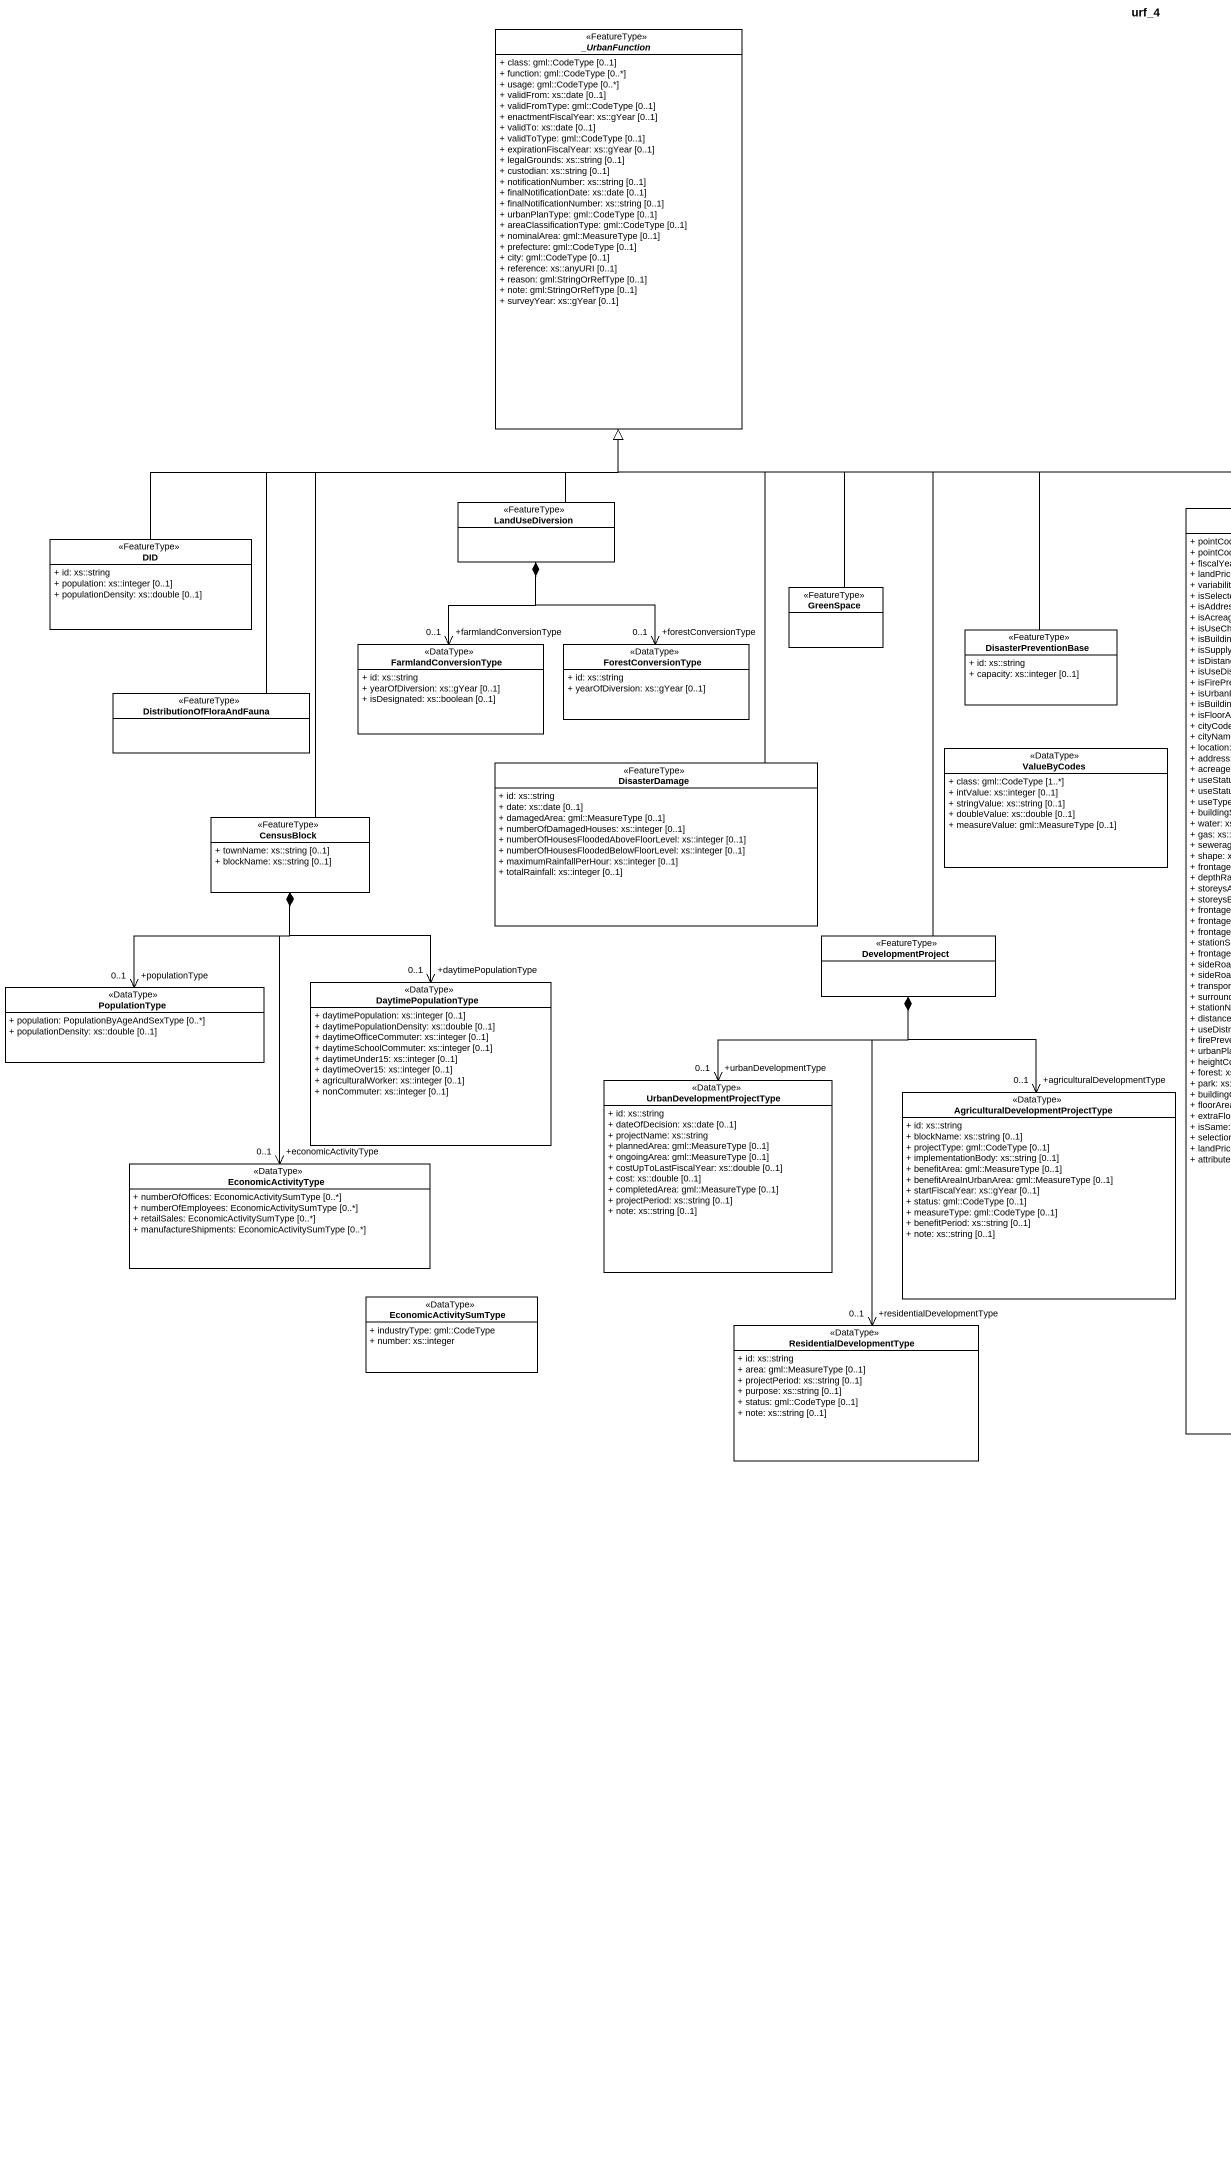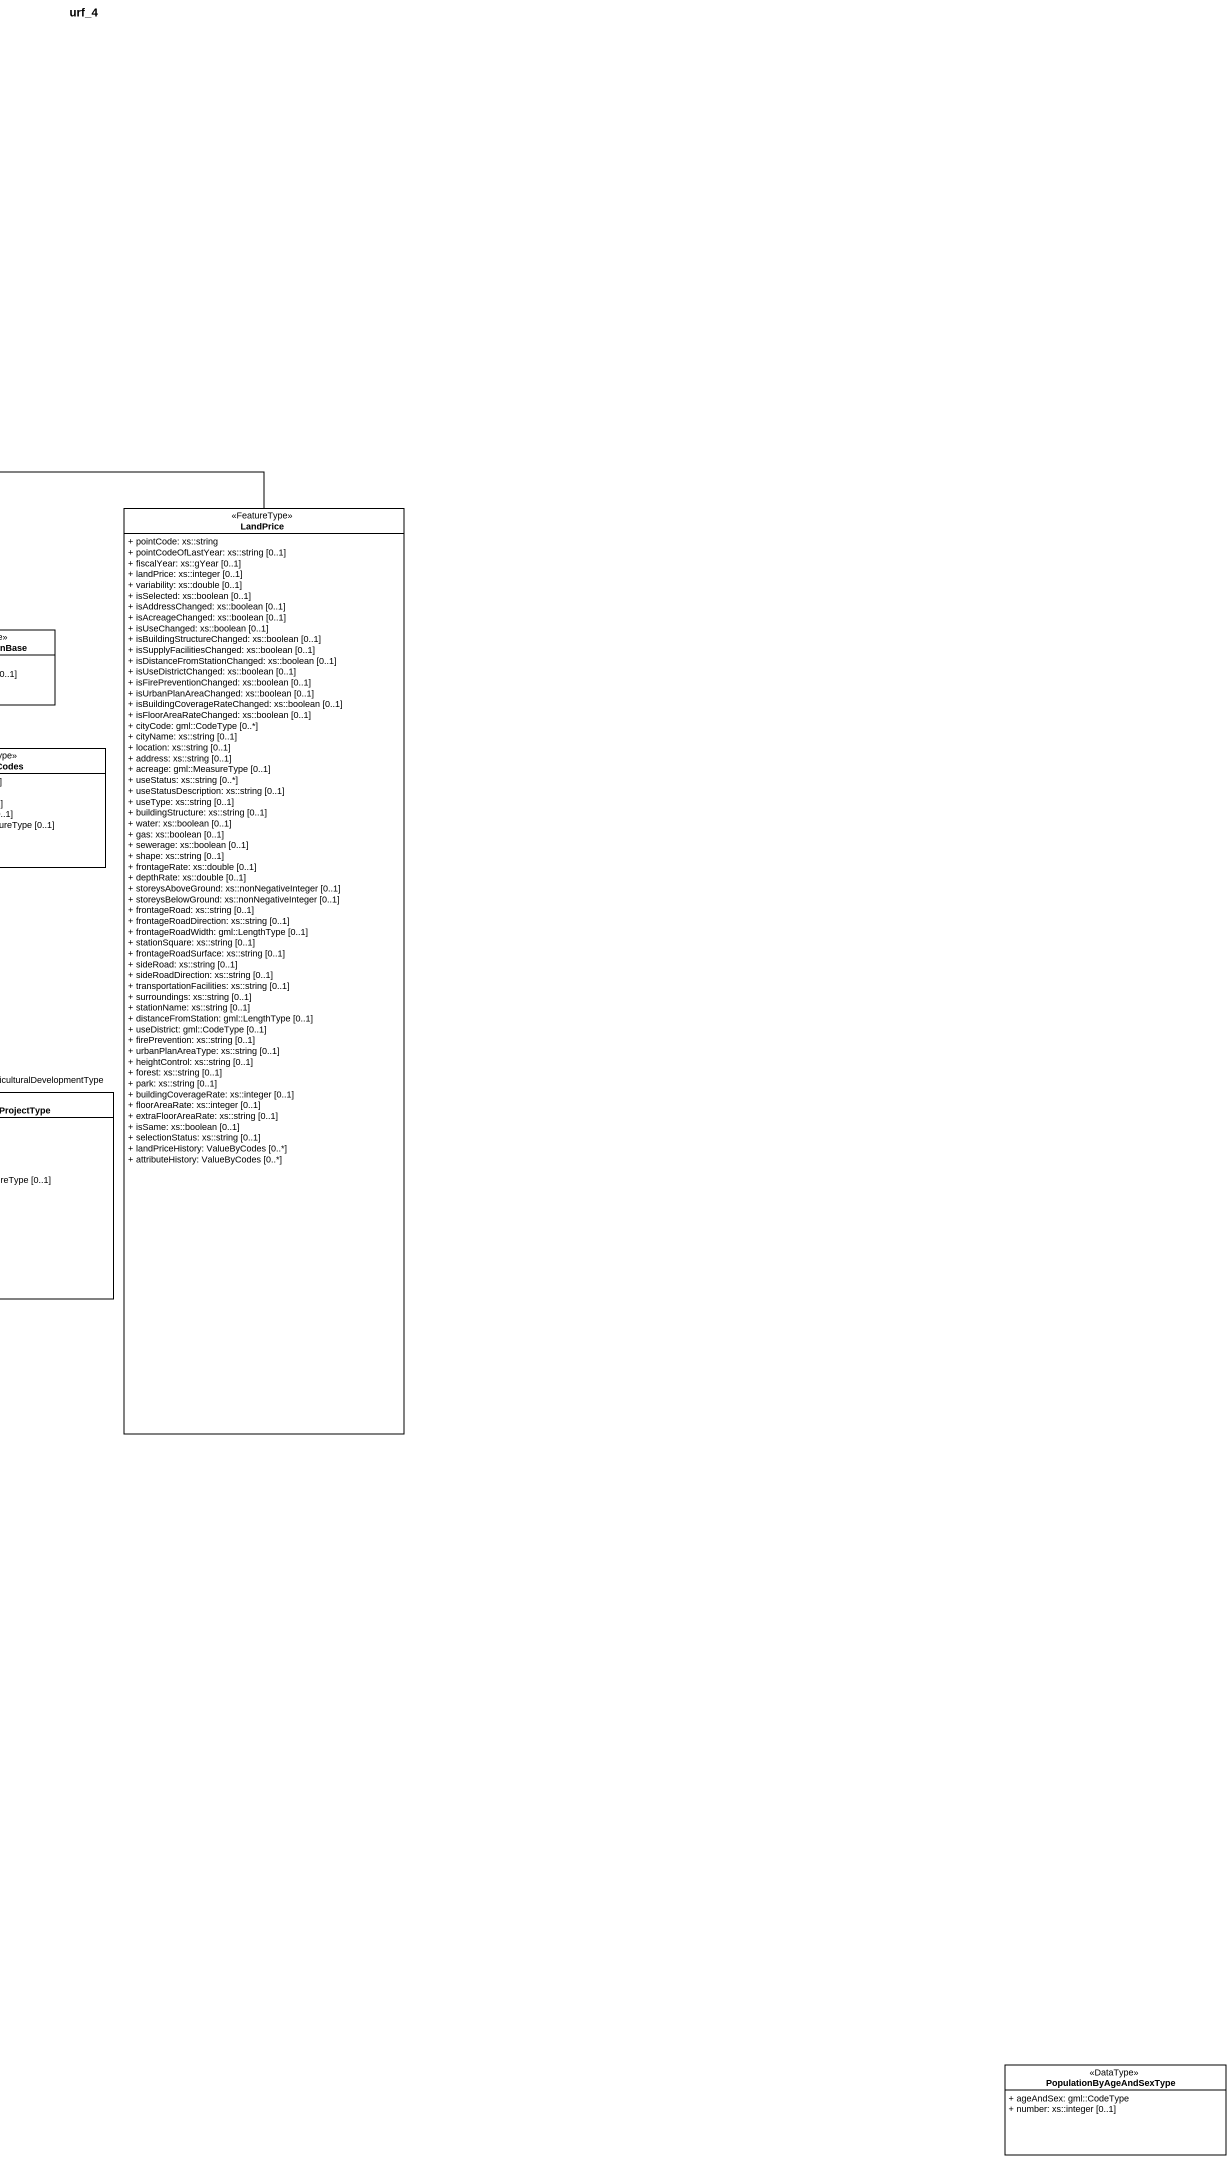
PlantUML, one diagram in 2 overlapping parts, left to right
@startuml
title urf_4
hide circle
hide empty members
skinparam classAttributeIconSize 0
abstract class "_UrbanFunction" as UrbanFunction <<FeatureType>> #FFFFFF {
  + class: gml::CodeType [0..1]
  + function: gml::CodeType [0..*]
  + usage: gml::CodeType [0..*]
  + validFrom: xs::date [0..1]
  + validFromType: gml::CodeType [0..1]
  + enactmentFiscalYear: xs::gYear [0..1]
  + validTo: xs::date [0..1]
  + validToType: gml::CodeType [0..1]
  + expirationFiscalYear: xs::gYear [0..1]
  + legalGrounds: xs::string [0..1]
  + custodian: xs::string [0..1]
  + notificationNumber: xs::string [0..1]
  + finalNotificationDate: xs::date [0..1]
  + finalNotificationNumber: xs::string [0..1]
  + urbanPlanType: gml::CodeType [0..1]
  + areaClassificationType: gml::CodeType [0..1]
  + nominalArea: gml::MeasureType [0..1]
  + prefecture: gml::CodeType [0..1]
  + city: gml::CodeType [0..1]
  + reference: xs::anyURI [0..1]
  + reason: gml:StringOrRefType [0..1]
  + note: gml:StringOrRefType [0..1]
  + surveyYear: xs::gYear [0..1]
}
class LandUseDiversion <<FeatureType>> #FFFFFF
class DID <<FeatureType>> #FFFFFF {
  + id: xs::string
  + population: xs::integer [0..1]
  + populationDensity: xs::double [0..1]
}
class LandPrice <<FeatureType>> #FFFFFF {
  + pointCode: xs::string
  + pointCodeOfLastYear: xs::string [0..1]
  + fiscalYear: xs::gYear [0..1]
  + landPrice: xs::integer [0..1]
  + variability: xs::double [0..1]
  + isSelected: xs::boolean [0..1]
  + isAddressChanged: xs::boolean [0..1]
  + isAcreageChanged: xs::boolean [0..1]
  + isUseChanged: xs::boolean [0..1]
  + isBuildingStructureChanged: xs::boolean [0..1]
  + isSupplyFacilitiesChanged: xs::boolean [0..1]
  + isDistanceFromStationChanged: xs::boolean [0..1]
  + isUseDistrictChanged: xs::boolean [0..1]
  + isFirePreventionChanged: xs::boolean [0..1]
  + isUrbanPlanAreaChanged: xs::boolean [0..1]
  + isBuildingCoverageRateChanged: xs::boolean [0..1]
  + isFloorAreaRateChanged: xs::boolean [0..1]
  + cityCode: gml::CodeType [0..*]
  + cityName: xs::string [0..1]
  + location: xs::string [0..1]
  + address: xs::string [0..1]
  + acreage: gml::MeasureType [0..1]
  + useStatus: xs::string [0..*]
  + useStatusDescription: xs::string [0..1]
  + useType: xs::string [0..1]
  + buildingStructure: xs::string [0..1]
  + water: xs::boolean [0..1]
  + gas: xs::boolean [0..1]
  + sewerage: xs::boolean [0..1]
  + shape: xs::string [0..1]
  + frontageRate: xs::double [0..1]
  + depthRate: xs::double [0..1]
  + storeysAboveGround: xs::nonNegativeInteger [0..1]
  + storeysBelowGround: xs::nonNegativeInteger [0..1]
  + frontageRoad: xs::string [0..1]
  + frontageRoadDirection: xs::string [0..1]
  + frontageRoadWidth: gml::LengthType [0..1]
  + stationSquare: xs::string [0..1]
  + frontageRoadSurface: xs::string [0..1]
  + sideRoad: xs::string [0..1]
  + sideRoadDirection: xs::string [0..1]
  + transportationFacilities: xs::string [0..1]
  + surroundings: xs::string [0..1]
  + stationName: xs::string [0..1]
  + distanceFromStation: gml::LengthType [0..1]
  + useDistrict: gml::CodeType [0..1]
  + firePrevention: xs::string [0..1]
  + urbanPlanAreaType: xs::string [0..1]
  + heightControl: xs::string [0..1]
  + forest: xs::string [0..1]
  + park: xs::string [0..1]
  + buildingCoverageRate: xs::integer [0..1]
  + floorAreaRate: xs::integer [0..1]
  + extraFloorAreaRate: xs::string [0..1]
  + isSame: xs::boolean [0..1]
  + selectionStatus: xs::string [0..1]
  + landPriceHistory: ValueByCodes [0..*]
  + attributeHistory: ValueByCodes [0..*]
}
class GreenSpace <<FeatureType>> #FFFFFF
class FarmlandConversionType <<DataType>> #FFFFFF {
  + id: xs::string
  + yearOfDiversion: xs::gYear [0..1]
  + isDesignated: xs::boolean [0..1]
}
class ForestConversionType <<DataType>> #FFFFFF {
  + id: xs::string
  + yearOfDiversion: xs::gYear [0..1]
}
class DisasterPreventionBase <<FeatureType>> #FFFFFF {
  + id: xs::string
  + capacity: xs::integer [0..1]
}
class DistributionOfFloraAndFauna <<FeatureType>> #FFFFFF
class DisasterDamage <<FeatureType>> #FFFFFF {
  + id: xs::string
  + date: xs::date [0..1]
  + damagedArea: gml::MeasureType [0..1]
  + numberOfDamagedHouses: xs::integer [0..1]
  + numberOfHousesFloodedAboveFloorLevel: xs::integer [0..1]
  + numberOfHousesFloodedBelowFloorLevel: xs::integer [0..1]
  + maximumRainfallPerHour: xs::integer [0..1]
  + totalRainfall: xs::integer [0..1]
}
class ValueByCodes <<DataType>> #FFFFFF {
  + class: gml::CodeType [1..*]
  + intValue: xs::integer [0..1]
  + stringValue: xs::string [0..1]
  + doubleValue: xs::double [0..1]
  + measureValue: gml::MeasureType [0..1]
}
class CensusBlock <<FeatureType>> #FFFFFF {
  + townName: xs::string [0..1]
  + blockName: xs::string [0..1]
}
class DevelopmentProject <<FeatureType>> #FFFFFF
class PopulationType <<DataType>> #FFFFFF {
  + population: PopulationByAgeAndSexType [0..*]
  + populationDensity: xs::double [0..1]
}
class DaytimePopulationType <<DataType>> #FFFFFF {
  + daytimePopulation: xs::integer [0..1]
  + daytimePopulationDensity: xs::double [0..1]
  + daytimeOfficeCommuter: xs::integer [0..1]
  + daytimeSchoolCommuter: xs::integer [0..1]
  + daytimeUnder15: xs::integer [0..1]
  + daytimeOver15: xs::integer [0..1]
  + agriculturalWorker: xs::integer [0..1]
  + nonCommuter: xs::integer [0..1]
}
class UrbanDevelopmentProjectType <<DataType>> #FFFFFF {
  + id: xs::string
  + dateOfDecision: xs::date [0..1]
  + projectName: xs::string
  + plannedArea: gml::MeasureType [0..1]
  + ongoingArea: gml::MeasureType [0..1]
  + costUpToLastFiscalYear: xs::double [0..1]
  + cost: xs::double [0..1]
  + completedArea: gml::MeasureType [0..1]
  + projectPeriod: xs::string [0..1]
  + note: xs::string [0..1]
}
class "AgriculturalDevelopmentProjectType" as AgriculturalDevelopmentProje <<DataType>> #FFFFFF {
  + id: xs::string
  + blockName: xs::string [0..1]
  + projectType: gml::CodeType [0..1]
  + implementationBody: xs::string [0..1]
  + benefitArea: gml::MeasureType [0..1]
  + benefitAreaInUrbanArea: gml::MeasureType [0..1]
  + startFiscalYear: xs::gYear [0..1]
  + status: gml::CodeType [0..1]
  + measureType: gml::CodeType [0..1]
  + benefitPeriod: xs::string [0..1]
  + note: xs::string [0..1]
}
class EconomicActivityType <<DataType>> #FFFFFF {
  + numberOfOffices: EconomicActivitySumType [0..*]
  + numberOfEmployees: EconomicActivitySumType [0..*]
  + retailSales: EconomicActivitySumType [0..*]
  + manufactureShipments: EconomicActivitySumType [0..*]
}
class EconomicActivitySumType <<DataType>> #FFFFFF {
  + industryType: gml::CodeType
  + number: xs::integer
}
class ResidentialDevelopmentType <<DataType>> #FFFFFF {
  + id: xs::string
  + area: gml::MeasureType [0..1]
  + projectPeriod: xs::string [0..1]
  + purpose: xs::string [0..1]
  + status: gml::CodeType [0..1]
  + note: xs::string [0..1]
}
class PopulationByAgeAndSexType <<DataType>> #FFFFFF {
  + ageAndSex: gml::CodeType
  + number: xs::integer [0..1]
}
LandUseDiversion -up-|> UrbanFunction
DID -up-|> UrbanFunction
LandPrice -up-|> UrbanFunction
GreenSpace -up-|> UrbanFunction
FarmlandConversionType "+farmlandConversionType\n0..1" <-up-* LandUseDiversion
ForestConversionType "+forestConversionType\n0..1" <-up-* LandUseDiversion
DisasterPreventionBase -up-|> UrbanFunction
DistributionOfFloraAndFauna -up-|> UrbanFunction
DisasterDamage -up-|> UrbanFunction
CensusBlock -up-|> UrbanFunction
DevelopmentProject -up-|> UrbanFunction
PopulationType "+populationType\n0..1" <-up-* CensusBlock
DaytimePopulationType "+daytimePopulationType\n0..1" <-up-* CensusBlock
UrbanDevelopmentProjectType "+urbanDevelopmentType\n0..1" <-up-* DevelopmentProject
AgriculturalDevelopmentProje "+agriculturalDevelopmentType\n0..1" <-up-* DevelopmentProject
EconomicActivityType "+economicActivityType\n0..1" <-up-* CensusBlock
ResidentialDevelopmentType "+residentialDevelopmentType\n0..1" <-up-* DevelopmentProject
@enduml
